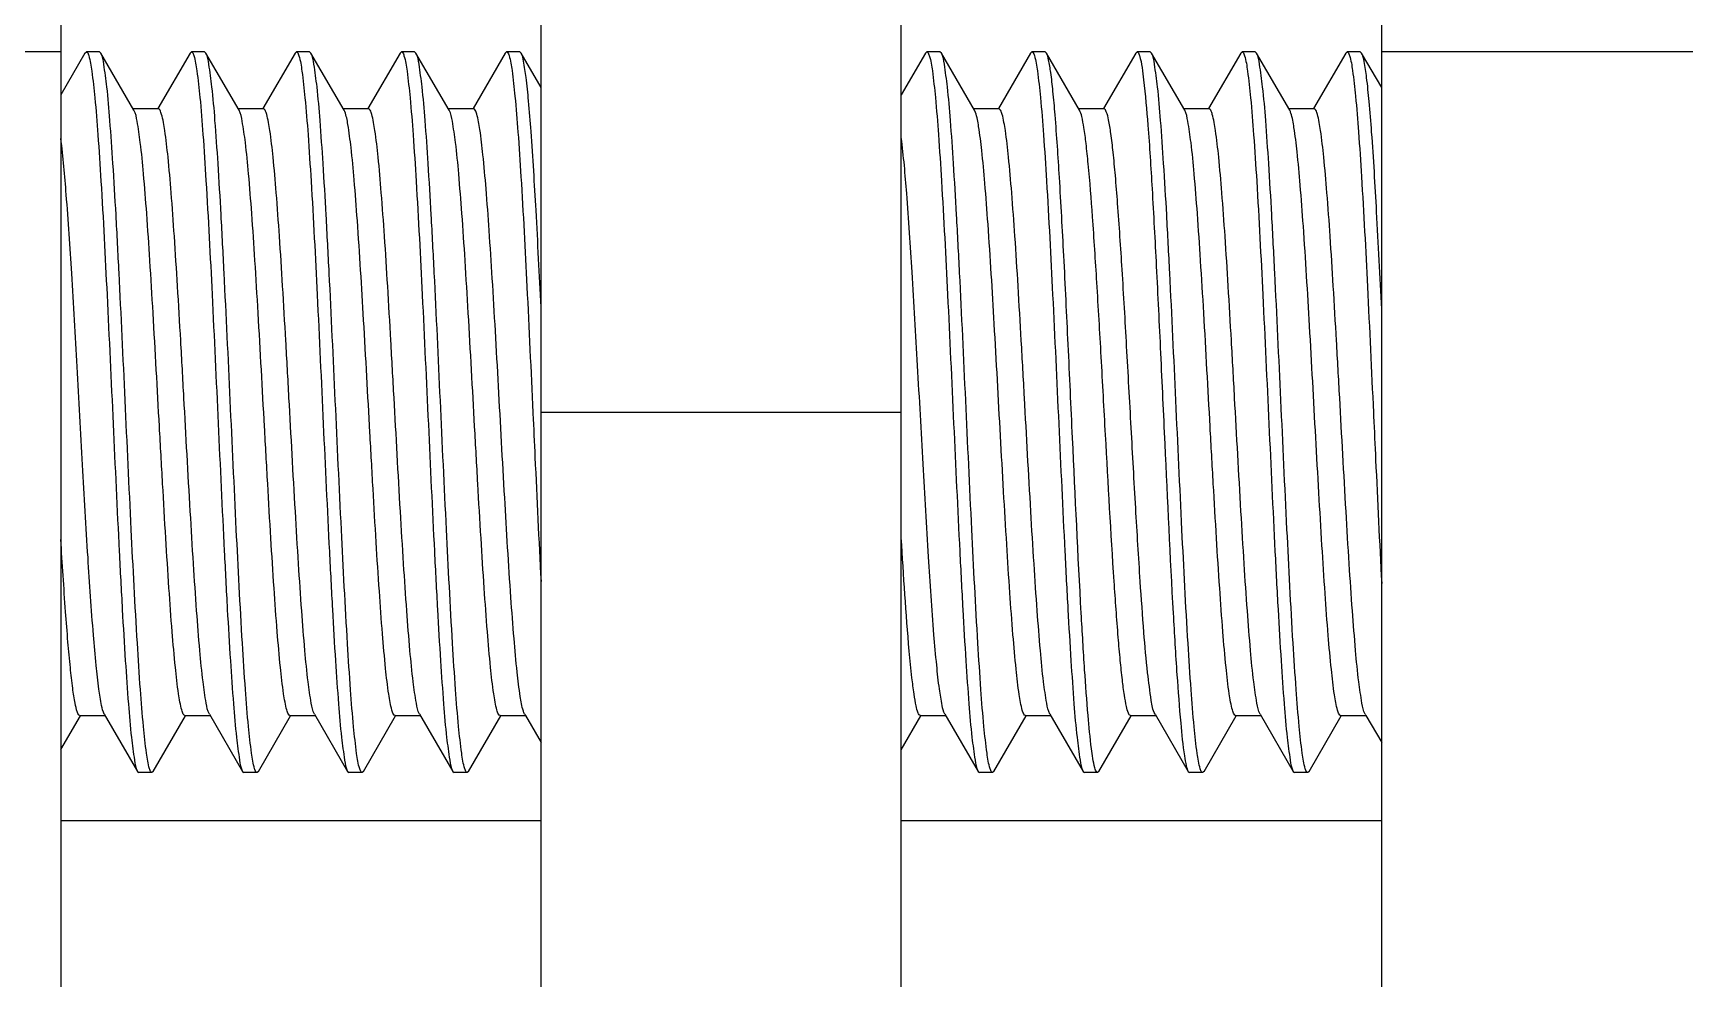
# Model space of a CAD drawing. Extents: x 1382187 to 1725648, y 860327 to 1571294.
# Drawn here: x 1531812.4 to 1532132.1, y 1211260.7 to 1211443.6 of the extents above; entities that cross this region are included whole.
import ezdxf

# ---------------------------------------------------------------- set-up
doc = ezdxf.new("R2010")
doc.units = 0
doc.header["$LTSCALE"] = 1000
doc.header["$MEASUREMENT"] = 0

msp = doc.modelspace()

# ---------------------------------------------------------------- linework, layer by layer
at = {"linetype": 'Continuous'}
for p, q in [((1531910.73, 1211137.96), (1531910.73, 1211744.98)), ((1531817.82, 1211614.22), (1531817.82, 1211158.53)), ((1532073.38, 1211158.53), (1532073.38, 1211614.22)), ((1531980.43, 1211137.96), (1531980.43, 1211548.65)), ((1531817.82, 1211439.98), (1531748.13, 1211439.98)), ((1531822.5, 1211439.75), (1531817.82, 1211431.69)), ((1531822.5, 1211439.75), (1531822.76, 1211439.98)), ((1531825.3, 1211439.98), (1531822.76, 1211439.98)), ((1531825.3, 1211439.98), (1531822.76, 1211439.98)), ((1531822.76, 1211439.98), (1531822.79, 1211439.97)), ((1531825.56, 1211439.75), (1531825.3, 1211439.98)), ((1531831.98, 1211428.68), (1531825.56, 1211439.75)), ((1531842.82, 1211439.75), (1531836.6, 1211429.01)), ((1531842.82, 1211439.75), (1531843.08, 1211439.98)), ((1531845.62, 1211439.98), (1531843.08, 1211439.98)), ((1531845.62, 1211439.98), (1531843.08, 1211439.98)), ((1531843.08, 1211439.98), (1531843.12, 1211439.97)), ((1531845.88, 1211439.75), (1531845.62, 1211439.98)), ((1531852.3, 1211428.68), (1531845.88, 1211439.75)), ((1531863.15, 1211439.75), (1531856.92, 1211429.01)), ((1531863.15, 1211439.75), (1531863.41, 1211439.98)), ((1531865.95, 1211439.98), (1531863.41, 1211439.98)), ((1531865.95, 1211439.98), (1531863.41, 1211439.98)), ((1531863.41, 1211439.98), (1531863.45, 1211439.97)), ((1531866.21, 1211439.75), (1531865.95, 1211439.98)), ((1531872.63, 1211428.68), (1531866.21, 1211439.75)), ((1531883.48, 1211439.75), (1531877.25, 1211429.01)), ((1531883.48, 1211439.75), (1531883.74, 1211439.98)), ((1531886.28, 1211439.98), (1531883.74, 1211439.98)), ((1531886.28, 1211439.98), (1531883.74, 1211439.98)), ((1531883.74, 1211439.98), (1531883.78, 1211439.97)), ((1531886.54, 1211439.75), (1531886.28, 1211439.98)), ((1531892.96, 1211428.68), (1531886.54, 1211439.75)), ((1531903.81, 1211439.75), (1531897.58, 1211429.01)), ((1531903.81, 1211439.75), (1531904.07, 1211439.98)), ((1531906.61, 1211439.98), (1531904.07, 1211439.98)), ((1531906.61, 1211439.98), (1531904.07, 1211439.98)), ((1531904.07, 1211439.98), (1531904.11, 1211439.97)), ((1531906.87, 1211439.75), (1531906.61, 1211439.98)), ((1531910.73, 1211433.08), (1531906.87, 1211439.75)), ((1531985.12, 1211439.75), (1531980.43, 1211431.66)), ((1531985.12, 1211439.75), (1531985.38, 1211439.98)), ((1531987.92, 1211439.98), (1531985.38, 1211439.98)), ((1531987.92, 1211439.98), (1531985.38, 1211439.98)), ((1531985.38, 1211439.98), (1531985.42, 1211439.97)), ((1531988.18, 1211439.75), (1531987.92, 1211439.98)), ((1531994.6, 1211428.68), (1531988.18, 1211439.75)), ((1532005.45, 1211439.75), (1531999.22, 1211429.01)), ((1532005.45, 1211439.75), (1532005.71, 1211439.98)), ((1532008.25, 1211439.98), (1532005.71, 1211439.98)), ((1532008.25, 1211439.98), (1532005.71, 1211439.98)), ((1532005.71, 1211439.98), (1532005.75, 1211439.97)), ((1532008.51, 1211439.75), (1532008.25, 1211439.98)), ((1532014.93, 1211428.68), (1532008.51, 1211439.75)), ((1532025.78, 1211439.75), (1532019.55, 1211429.01)), ((1532025.78, 1211439.75), (1532026.04, 1211439.98)), ((1532028.58, 1211439.98), (1532026.04, 1211439.98)), ((1532028.58, 1211439.98), (1532026.04, 1211439.98)), ((1532026.04, 1211439.98), (1532026.07, 1211439.97)), ((1532028.84, 1211439.75), (1532028.58, 1211439.98)), ((1532035.26, 1211428.68), (1532028.84, 1211439.75)), ((1532046.1, 1211439.75), (1532039.88, 1211429.01)), ((1532046.1, 1211439.75), (1532046.36, 1211439.98)), ((1532048.9, 1211439.98), (1532046.36, 1211439.98)), ((1532048.9, 1211439.98), (1532046.36, 1211439.98)), ((1532046.36, 1211439.98), (1532046.4, 1211439.97)), ((1532049.16, 1211439.75), (1532048.9, 1211439.98)), ((1532055.58, 1211428.68), (1532049.16, 1211439.75)), ((1532066.43, 1211439.75), (1532060.2, 1211429.01)), ((1532066.43, 1211439.75), (1532066.69, 1211439.98)), ((1532069.23, 1211439.98), (1532066.69, 1211439.98)), ((1532069.23, 1211439.98), (1532066.69, 1211439.98)), ((1532066.69, 1211439.98), (1532066.73, 1211439.97)), ((1532069.49, 1211439.75), (1532069.23, 1211439.98)), ((1532073.38, 1211433.05), (1532069.49, 1211439.75)), ((1532143.07, 1211439.98), (1532073.38, 1211439.98)), ((1531836.71, 1211428.94), (1531831.82, 1211428.94)), ((1531857.04, 1211428.94), (1531852.15, 1211428.94)), ((1531877.37, 1211428.94), (1531872.48, 1211428.94)), ((1531872.76, 1211428.41), (1531872.63, 1211428.68)), ((1531897.7, 1211428.94), (1531892.81, 1211428.94)), ((1531999.34, 1211428.94), (1531994.45, 1211428.94)), ((1531994.8, 1211428.23), (1531994.6, 1211428.68)), ((1532019.66, 1211428.94), (1532014.77, 1211428.94)), ((1532039.99, 1211428.94), (1532035.1, 1211428.94)), ((1532060.32, 1211428.94), (1532055.43, 1211428.94)), ((1531909.15, 1211370.21), (1531909.16, 1211370.02)), ((1531910.73, 1211370.28), (1531980.43, 1211370.28)), ((1532071.78, 1211370.21), (1532071.81, 1211369.48)), ((1531826.24, 1211311.89), (1531832.66, 1211300.81)), ((1531846.57, 1211311.89), (1531852.99, 1211300.81)), ((1531866.9, 1211311.89), (1531873.32, 1211300.81)), ((1531887.22, 1211311.89), (1531893.64, 1211300.81)), ((1531907.55, 1211311.89), (1531907.71, 1211311.62)), ((1531988.86, 1211311.89), (1531995.28, 1211300.81)), ((1532009.19, 1211311.89), (1532015.61, 1211300.81)), ((1532029.52, 1211311.89), (1532035.94, 1211300.81)), ((1532049.85, 1211311.89), (1532056.27, 1211300.81)), ((1532070.18, 1211311.89), (1532070.33, 1211311.62)), ((1531817.82, 1211305.01), (1531821.62, 1211311.55)), ((1531821.5, 1211311.62), (1531826.39, 1211311.62)), ((1531835.72, 1211300.81), (1531841.95, 1211311.55)), ((1531841.83, 1211311.62), (1531846.72, 1211311.62)), ((1531856.05, 1211300.81), (1531862.27, 1211311.55)), ((1531862.16, 1211311.62), (1531867.05, 1211311.62)), ((1531876.38, 1211300.81), (1531882.6, 1211311.55)), ((1531882.49, 1211311.62), (1531887.38, 1211311.62)), ((1531896.7, 1211300.81), (1531902.93, 1211311.55)), ((1531902.82, 1211311.62), (1531907.71, 1211311.62)), ((1531907.71, 1211311.62), (1531910.73, 1211306.4)), ((1531980.43, 1211304.97), (1531984.24, 1211311.55)), ((1531984.13, 1211311.62), (1531989.02, 1211311.62)), ((1531998.34, 1211300.81), (1532004.57, 1211311.55)), ((1532004.46, 1211311.62), (1532009.35, 1211311.62)), ((1532018.67, 1211300.81), (1532024.9, 1211311.55)), ((1532024.78, 1211311.62), (1532029.67, 1211311.62)), ((1532039, 1211300.81), (1532045.23, 1211311.55)), ((1532045.11, 1211311.62), (1532050, 1211311.62)), ((1532059.33, 1211300.81), (1532065.55, 1211311.55)), ((1532065.44, 1211311.62), (1532070.33, 1211311.62)), ((1532070.33, 1211311.62), (1532073.38, 1211306.37)), ((1531832.66, 1211300.81), (1531832.92, 1211300.59)), ((1531835.46, 1211300.59), (1531832.92, 1211300.59)), ((1531835.46, 1211300.59), (1531832.92, 1211300.59)), ((1531835.46, 1211300.59), (1531835.42, 1211300.59)), ((1531835.72, 1211300.81), (1531835.46, 1211300.59)), ((1531852.99, 1211300.81), (1531853.25, 1211300.59)), ((1531855.79, 1211300.59), (1531853.25, 1211300.59)), ((1531855.79, 1211300.59), (1531853.25, 1211300.59)), ((1531855.79, 1211300.59), (1531855.75, 1211300.59)), ((1531856.05, 1211300.81), (1531855.79, 1211300.59)), ((1531873.32, 1211300.81), (1531873.58, 1211300.59)), ((1531876.12, 1211300.59), (1531873.58, 1211300.59)), ((1531876.12, 1211300.59), (1531873.58, 1211300.59)), ((1531876.12, 1211300.59), (1531876.08, 1211300.59)), ((1531876.38, 1211300.81), (1531876.12, 1211300.59)), ((1531893.64, 1211300.81), (1531893.9, 1211300.59)), ((1531896.44, 1211300.59), (1531893.9, 1211300.59)), ((1531896.44, 1211300.59), (1531893.9, 1211300.59)), ((1531896.44, 1211300.59), (1531896.41, 1211300.59)), ((1531896.7, 1211300.81), (1531896.44, 1211300.59)), ((1531995.28, 1211300.81), (1531995.54, 1211300.59)), ((1531998.08, 1211300.59), (1531995.54, 1211300.59)), ((1531998.08, 1211300.59), (1531995.54, 1211300.59)), ((1531998.08, 1211300.59), (1531998.05, 1211300.59)), ((1531998.34, 1211300.81), (1531998.08, 1211300.59)), ((1532015.61, 1211300.81), (1532015.87, 1211300.59)), ((1532018.41, 1211300.59), (1532015.87, 1211300.59)), ((1532018.41, 1211300.59), (1532015.87, 1211300.59)), ((1532018.67, 1211300.81), (1532018.41, 1211300.59)), ((1532035.94, 1211300.81), (1532036.2, 1211300.59)), ((1532038.74, 1211300.59), (1532036.2, 1211300.59)), ((1532038.74, 1211300.59), (1532036.2, 1211300.59)), ((1532038.74, 1211300.59), (1532038.7, 1211300.59)), ((1532039, 1211300.81), (1532038.74, 1211300.59)), ((1532056.27, 1211300.81), (1532056.53, 1211300.59)), ((1532059.07, 1211300.59), (1532056.53, 1211300.59)), ((1532059.07, 1211300.59), (1532056.53, 1211300.59)), ((1532059.07, 1211300.59), (1532059.03, 1211300.59)), ((1532059.33, 1211300.81), (1532059.07, 1211300.59)), ((1531817.82, 1211291.29), (1531910.73, 1211291.29)), ((1531980.43, 1211291.29), (1532073.38, 1211291.29))]:
    msp.add_line(p, q, dxfattribs=at)
for points, knots in [([(1531822.79, 1211439.97), (1531822.84, 1211439.96), (1531823.08, 1211439.78), (1531823.15, 1211439.47), (1531823.23, 1211439.24)], [0, 0, 0, 0, 0.146246, 1, 1, 1, 1]), ([(1531834.99, 1211301.33), (1531834.68, 1211302.3), (1531834.28, 1211305.03), (1531833.71, 1211310.14), (1531833.16, 1211317.24), (1531832.34, 1211329.95), (1531831.38, 1211348.59), (1531830.28, 1211372.48), (1531829.33, 1211392.76), (1531828.54, 1211408.03), (1531827.97, 1211417.86), (1531827.38, 1211426.1), (1531826.87, 1211432.54), (1531826.25, 1211436.83), (1531825.93, 1211439.11), (1531825.56, 1211439.75)], [0, 0, 0, 0, 0.021893, 0.059337, 0.111209, 0.175831, 0.334488, 0.514558, 0.692467, 0.773229, 0.8449, 0.905129, 0.951948, 0.983856, 1, 1, 1, 1]), ([(1531843.12, 1211439.97), (1531843.16, 1211439.96), (1531843.4, 1211439.78), (1531843.47, 1211439.49), (1531843.55, 1211439.26)], [0, 0, 0, 0, 0.147522, 1, 1, 1, 1]), ([(1531855.32, 1211301.33), (1531855.01, 1211302.29), (1531854.61, 1211305.02), (1531854.04, 1211310.13), (1531853.49, 1211317.23), (1531852.66, 1211329.94), (1531851.71, 1211348.58), (1531850.61, 1211372.47), (1531849.66, 1211392.76), (1531848.86, 1211408.03), (1531848.3, 1211417.86), (1531847.71, 1211426.1), (1531847.2, 1211432.54), (1531846.58, 1211436.83), (1531846.26, 1211439.11), (1531845.88, 1211439.75)], [0, 0, 0, 0, 0.021869, 0.059298, 0.111159, 0.175773, 0.334425, 0.514513, 0.692436, 0.773203, 0.844885, 0.905123, 0.951945, 0.983855, 1, 1, 1, 1]), ([(1531863.45, 1211439.97), (1531863.49, 1211439.96), (1531863.73, 1211439.78), (1531863.81, 1211439.47), (1531863.88, 1211439.23)], [0, 0, 0, 0, 0.146192, 1, 1, 1, 1]), ([(1531875.65, 1211301.3), (1531875.34, 1211302.26), (1531874.94, 1211304.98), (1531874.37, 1211310.06), (1531873.82, 1211317.16), (1531873, 1211329.85), (1531872.04, 1211348.5), (1531870.94, 1211372.4), (1531869.99, 1211392.7), (1531869.19, 1211407.99), (1531868.63, 1211417.83), (1531868.04, 1211426.08), (1531867.52, 1211432.53), (1531866.91, 1211436.83), (1531866.59, 1211439.1), (1531866.21, 1211439.75)], [0, 0, 0, 0, 0.021696, 0.058981, 0.110733, 0.175273, 0.333889, 0.51405, 0.692109, 0.772959, 0.844718, 0.905021, 0.951895, 0.98384, 1, 1, 1, 1]), ([(1531883.78, 1211439.97), (1531883.82, 1211439.96), (1531884.06, 1211439.78), (1531884.14, 1211439.47), (1531884.21, 1211439.23)], [0, 0, 0, 0, 0.146067, 1, 1, 1, 1]), ([(1531895.97, 1211301.33), (1531895.66, 1211302.29), (1531895.26, 1211305.02), (1531894.69, 1211310.13), (1531894.14, 1211317.23), (1531893.32, 1211329.94), (1531892.37, 1211348.58), (1531891.26, 1211372.47), (1531890.32, 1211392.76), (1531889.52, 1211408.03), (1531888.95, 1211417.86), (1531888.37, 1211426.1), (1531887.85, 1211432.54), (1531887.24, 1211436.83), (1531886.91, 1211439.11), (1531886.54, 1211439.75)], [0, 0, 0, 0, 0.021872, 0.059299, 0.111157, 0.175768, 0.334426, 0.51451, 0.692437, 0.773209, 0.84489, 0.905124, 0.951944, 0.983855, 1, 1, 1, 1]), ([(1531904.11, 1211439.97), (1531904.15, 1211439.96), (1531904.39, 1211439.78), (1531904.46, 1211439.48), (1531904.54, 1211439.24)], [0, 0, 0, 0, 0.14652, 1, 1, 1, 1]), ([(1531910.73, 1211390.61), (1531910.43, 1211396.85), (1531909.85, 1211408.18), (1531909.06, 1211421.47), (1531908.37, 1211430.03), (1531907.93, 1211434.58), (1531907.45, 1211437.65), (1531907.15, 1211439.27), (1531906.87, 1211439.75)], [0, 0, 0, 0, 0.379707, 0.689476, 0.809337, 0.902177, 0.966048, 1, 1, 1, 1]), ([(1531985.42, 1211439.97), (1531985.46, 1211439.96), (1531985.7, 1211439.78), (1531985.77, 1211439.48), (1531985.85, 1211439.25)], [0, 0, 0, 0, 0.146788, 1, 1, 1, 1]), ([(1531997.61, 1211301.33), (1531997.3, 1211302.29), (1531996.9, 1211305.03), (1531996.33, 1211310.13), (1531995.78, 1211317.24), (1531994.96, 1211329.94), (1531994.01, 1211348.59), (1531992.9, 1211372.47), (1531991.96, 1211392.76), (1531991.16, 1211408.03), (1531990.59, 1211417.86), (1531990.01, 1211426.1), (1531989.49, 1211432.54), (1531988.88, 1211436.83), (1531988.55, 1211439.11), (1531988.18, 1211439.75)], [0, 0, 0, 0, 0.021877, 0.059311, 0.111175, 0.175792, 0.334445, 0.514524, 0.692444, 0.773209, 0.844887, 0.905122, 0.951945, 0.983855, 1, 1, 1, 1]), ([(1532005.75, 1211439.97), (1532005.79, 1211439.96), (1532006.03, 1211439.78), (1532006.1, 1211439.48), (1532006.18, 1211439.24)], [0, 0, 0, 0, 0.146706, 1, 1, 1, 1]), ([(1532015.25, 1211331.38), (1532014.61, 1211342.69), (1532013.81, 1211360.02), (1532012.74, 1211383.07), (1532011.93, 1211399.87), (1532011.12, 1211414.67), (1532010.42, 1211425.29), (1532009.82, 1211432.05), (1532009.43, 1211435.62), (1532009.02, 1211438.06), (1532008.74, 1211439.35), (1532008.51, 1211439.75)], [0, 0, 0, 0, 0.31261, 0.479025, 0.637331, 0.776893, 0.888349, 0.931124, 0.964281, 0.987309, 1, 1, 1, 1]), ([(1532026.07, 1211439.97), (1532026.12, 1211439.96), (1532026.35, 1211439.78), (1532026.43, 1211439.48), (1532026.51, 1211439.24)], [0, 0, 0, 0, 0.14666, 1, 1, 1, 1]), ([(1532038.27, 1211301.31), (1532037.96, 1211302.27), (1532037.56, 1211305), (1532036.99, 1211310.09), (1532036.44, 1211317.19), (1532035.62, 1211329.89), (1532034.67, 1211348.54), (1532033.56, 1211372.43), (1532032.62, 1211392.73), (1532031.82, 1211408), (1532031.25, 1211417.84), (1532030.66, 1211426.09), (1532030.15, 1211432.53), (1532029.53, 1211436.83), (1532029.21, 1211439.11), (1532028.84, 1211439.75)], [0, 0, 0, 0, 0.02177, 0.059115, 0.110912, 0.175482, 0.334119, 0.514249, 0.692251, 0.773068, 0.844793, 0.905066, 0.951916, 0.983846, 1, 1, 1, 1]), ([(1532046.4, 1211439.97), (1532046.44, 1211439.96), (1532046.69, 1211439.78), (1532046.76, 1211439.47), (1532046.84, 1211439.23)], [0, 0, 0, 0, 0.146034, 1, 1, 1, 1]), ([(1532058.59, 1211301.33), (1532058.29, 1211302.3), (1532057.89, 1211305.03), (1532057.32, 1211310.14), (1532056.77, 1211317.25), (1532055.94, 1211329.96), (1532054.99, 1211348.6), (1532053.88, 1211372.49), (1532052.94, 1211392.77), (1532052.14, 1211408.03), (1532051.58, 1211417.86), (1532050.99, 1211426.1), (1532050.48, 1211432.54), (1532049.86, 1211436.83), (1532049.54, 1211439.11), (1532049.16, 1211439.75)], [0, 0, 0, 0, 0.02191, 0.059368, 0.111249, 0.175876, 0.33454, 0.514602, 0.692499, 0.773255, 0.84492, 0.905142, 0.951954, 0.983858, 1, 1, 1, 1]), ([(1532066.73, 1211439.97), (1532066.77, 1211439.96), (1532067.01, 1211439.78), (1532067.08, 1211439.48), (1532067.16, 1211439.25)], [0, 0, 0, 0, 0.147008, 1, 1, 1, 1]), ([(1532073.38, 1211390.21), (1532073.07, 1211396.49), (1532072.49, 1211407.91), (1532071.7, 1211421.31), (1532071, 1211429.95), (1532070.56, 1211434.53), (1532070.08, 1211437.63), (1532069.77, 1211439.27), (1532069.49, 1211439.75)], [0, 0, 0, 0, 0.379459, 0.689334, 0.809279, 0.902185, 0.96608, 1, 1, 1, 1]), ([(1531823.23, 1211439.24), (1531823.54, 1211438.27), (1531823.93, 1211435.54), (1531824.51, 1211430.44), (1531825.06, 1211423.33), (1531825.88, 1211410.63), (1531826.83, 1211391.98), (1531827.94, 1211368.09), (1531828.88, 1211347.81), (1531829.68, 1211332.54), (1531830.25, 1211322.71), (1531830.83, 1211314.46), (1531831.35, 1211308.03), (1531831.96, 1211303.73), (1531832.29, 1211301.46), (1531832.66, 1211300.81)], [0, 0, 0, 0, 0.021868, 0.059293, 0.111148, 0.175758, 0.334416, 0.514504, 0.692433, 0.773207, 0.844889, 0.905123, 0.951944, 0.983855, 1, 1, 1, 1]), ([(1531843.55, 1211439.26), (1531843.86, 1211438.31), (1531844.26, 1211435.59), (1531844.83, 1211430.51), (1531845.38, 1211423.41), (1531846.2, 1211410.72), (1531847.16, 1211392.07), (1531848.26, 1211368.17), (1531849.21, 1211347.87), (1531850, 1211332.58), (1531850.57, 1211322.74), (1531851.16, 1211314.48), (1531851.68, 1211308.04), (1531852.29, 1211303.73), (1531852.61, 1211301.46), (1531852.99, 1211300.81)], [0, 0, 0, 0, 0.02168, 0.058952, 0.110694, 0.175227, 0.333837, 0.514005, 0.692077, 0.772934, 0.8447, 0.905011, 0.95189, 0.983838, 1, 1, 1, 1]), ([(1531863.88, 1211439.23), (1531864.19, 1211438.27), (1531864.59, 1211435.54), (1531865.16, 1211430.43), (1531865.71, 1211423.33), (1531866.54, 1211410.62), (1531867.49, 1211391.97), (1531868.59, 1211368.09), (1531869.54, 1211347.8), (1531870.34, 1211332.54), (1531870.9, 1211322.7), (1531871.49, 1211314.46), (1531872, 1211308.03), (1531872.62, 1211303.73), (1531872.94, 1211301.46), (1531873.32, 1211300.81)], [0, 0, 0, 0, 0.021875, 0.059308, 0.111172, 0.175789, 0.334441, 0.514524, 0.692444, 0.773209, 0.844888, 0.905124, 0.951946, 0.983855, 1, 1, 1, 1]), ([(1531884.21, 1211439.23), (1531884.52, 1211438.27), (1531884.92, 1211435.53), (1531885.49, 1211430.43), (1531886.04, 1211423.32), (1531886.86, 1211410.61), (1531887.82, 1211391.97), (1531888.92, 1211368.08), (1531889.87, 1211347.8), (1531890.66, 1211332.53), (1531891.23, 1211322.7), (1531891.82, 1211314.46), (1531892.33, 1211308.02), (1531892.95, 1211303.73), (1531893.27, 1211301.46), (1531893.64, 1211300.81)], [0, 0, 0, 0, 0.021894, 0.059339, 0.111212, 0.175833, 0.334492, 0.514561, 0.69247, 0.773231, 0.844902, 0.905131, 0.951948, 0.983856, 1, 1, 1, 1]), ([(1531904.54, 1211439.24), (1531904.84, 1211438.31), (1531905.23, 1211435.67), (1531905.79, 1211430.74), (1531906.33, 1211423.89), (1531907.13, 1211411.62), (1531908.07, 1211393.53), (1531908.78, 1211378.32), (1531909.15, 1211370.21)], [0, 0, 0, 0, 0.0425, 0.114919, 0.215181, 0.340186, 0.648075, 1, 1, 1, 1]), ([(1531985.85, 1211439.25), (1531986.16, 1211438.29), (1531986.56, 1211435.56), (1531987.13, 1211430.47), (1531987.68, 1211423.37), (1531988.5, 1211410.66), (1531989.45, 1211392.02), (1531990.56, 1211368.13), (1531991.5, 1211347.83), (1531992.3, 1211332.55), (1531992.87, 1211322.72), (1531993.46, 1211314.47), (1531993.97, 1211308.03), (1531994.59, 1211303.73), (1531994.91, 1211301.46), (1531995.28, 1211300.81)], [0, 0, 0, 0, 0.021788, 0.059148, 0.110955, 0.175533, 0.334174, 0.514296, 0.692285, 0.773094, 0.844811, 0.905077, 0.951921, 0.983848, 1, 1, 1, 1]), ([(1532006.18, 1211439.24), (1532006.49, 1211438.28), (1532006.88, 1211435.56), (1532007.45, 1211430.46), (1532008, 1211423.36), (1532008.83, 1211410.66), (1532009.78, 1211392.01), (1532010.89, 1211368.12), (1532011.83, 1211347.83), (1532012.63, 1211332.55), (1532013.2, 1211322.72), (1532013.78, 1211314.47), (1532014.3, 1211308.03), (1532014.91, 1211303.73), (1532015.24, 1211301.46), (1532015.61, 1211300.81)], [0, 0, 0, 0, 0.0218, 0.059172, 0.110989, 0.175574, 0.334211, 0.514328, 0.692305, 0.773106, 0.844818, 0.905082, 0.951925, 0.983849, 1, 1, 1, 1]), ([(1532026.51, 1211439.24), (1532026.99, 1211437.73), (1532027.47, 1211433.19), (1532028.29, 1211424.63), (1532029.02, 1211412.59), (1532029.82, 1211397.9), (1532030.6, 1211381.46), (1532031.64, 1211359.09), (1532032.42, 1211342.31), (1532033.03, 1211331.38)], [0, 0, 0, 0, 0.04411, 0.125541, 0.239358, 0.37843, 0.533993, 0.696234, 1, 1, 1, 1]), ([(1532046.84, 1211439.23), (1532047.14, 1211438.27), (1532047.54, 1211435.53), (1532048.11, 1211430.42), (1532048.66, 1211423.32), (1532049.49, 1211410.61), (1532050.44, 1211391.96), (1532051.55, 1211368.08), (1532052.49, 1211347.8), (1532053.29, 1211332.53), (1532053.86, 1211322.7), (1532054.44, 1211314.46), (1532054.96, 1211308.02), (1532055.57, 1211303.73), (1532055.89, 1211301.46), (1532056.27, 1211300.81)], [0, 0, 0, 0, 0.021899, 0.059349, 0.111223, 0.175847, 0.334508, 0.514576, 0.692482, 0.773242, 0.844912, 0.905137, 0.951951, 0.983857, 1, 1, 1, 1]), ([(1532067.16, 1211439.25), (1532067.46, 1211438.32), (1532067.85, 1211435.68), (1532068.41, 1211430.76), (1532068.95, 1211423.91), (1532069.76, 1211411.64), (1532070.69, 1211393.54), (1532071.4, 1211378.32), (1532071.78, 1211370.21)], [0, 0, 0, 0, 0.042374, 0.114709, 0.214932, 0.339935, 0.647912, 1, 1, 1, 1]), ([(1531841.83, 1211311.62), (1531841.7, 1211311.62), (1531841.4, 1211312.04), (1531841, 1211313.38), (1531840.46, 1211316.49), (1531839.9, 1211321.5), (1531839.31, 1211328.34), (1531838.71, 1211336.66), (1531838.11, 1211346.2), (1531837.51, 1211356.62), (1531836.7, 1211371.14), (1531835.92, 1211385.52), (1531835.09, 1211399.26), (1531834.49, 1211408.24), (1531833.89, 1211415.83), (1531833.33, 1211421.82), (1531832.71, 1211425.88), (1531832.34, 1211428.04), (1531831.98, 1211428.68)], [0, 0, 0, 0, 0.003456, 0.010692, 0.037889, 0.081613, 0.140407, 0.212192, 0.2944, 0.384075, 0.47799, 0.664972, 0.751304, 0.828651, 0.894236, 0.945722, 0.981321, 1, 1, 1, 1]), ([(1531846.57, 1211311.89), (1531846.2, 1211312.52), (1531845.83, 1211314.68), (1531845.21, 1211318.74), (1531844.66, 1211324.73), (1531844.05, 1211332.32), (1531843.46, 1211341.3), (1531842.63, 1211355.04), (1531841.84, 1211369.43), (1531841.04, 1211383.95), (1531840.43, 1211394.36), (1531839.83, 1211403.9), (1531839.24, 1211412.22), (1531838.64, 1211419.06), (1531838.09, 1211424.07), (1531837.54, 1211427.18), (1531837.14, 1211428.52), (1531836.85, 1211428.94), (1531836.71, 1211428.94)], [0, 0, 0, 0, 0.01868, 0.054278, 0.105764, 0.171348, 0.248694, 0.335026, 0.52201, 0.615925, 0.705601, 0.787808, 0.859593, 0.918386, 0.962109, 0.989306, 0.996546, 1, 1, 1, 1]), ([(1531862.16, 1211311.62), (1531862.02, 1211311.62), (1531861.73, 1211312.04), (1531861.33, 1211313.38), (1531860.79, 1211316.49), (1531860.23, 1211321.5), (1531859.63, 1211328.34), (1531859.04, 1211336.66), (1531858.44, 1211346.2), (1531857.83, 1211356.62), (1531857.03, 1211371.14), (1531856.24, 1211385.52), (1531855.42, 1211399.26), (1531854.82, 1211408.24), (1531854.21, 1211415.83), (1531853.66, 1211421.82), (1531853.04, 1211425.88), (1531852.67, 1211428.04), (1531852.3, 1211428.68)], [0, 0, 0, 0, 0.003455, 0.010693, 0.037891, 0.081614, 0.140407, 0.212192, 0.2944, 0.384075, 0.47799, 0.664974, 0.751306, 0.828653, 0.894237, 0.945722, 0.98132, 1, 1, 1, 1]), ([(1531866.9, 1211311.89), (1531866.53, 1211312.52), (1531866.16, 1211314.68), (1531865.54, 1211318.74), (1531864.99, 1211324.73), (1531864.38, 1211332.32), (1531863.78, 1211341.3), (1531862.96, 1211355.04), (1531862.17, 1211369.43), (1531861.37, 1211383.95), (1531860.76, 1211394.36), (1531860.16, 1211403.9), (1531859.57, 1211412.22), (1531858.97, 1211419.06), (1531858.41, 1211424.07), (1531857.87, 1211427.18), (1531857.47, 1211428.52), (1531857.18, 1211428.94), (1531857.04, 1211428.94)], [0, 0, 0, 0, 0.018679, 0.054277, 0.105763, 0.171348, 0.248695, 0.335027, 0.52201, 0.615925, 0.7056, 0.787807, 0.859593, 0.918386, 0.96211, 0.989308, 0.996544, 1, 1, 1, 1]), ([(1531882.49, 1211311.62), (1531882.35, 1211311.62), (1531882.06, 1211312.02), (1531881.67, 1211313.34), (1531881.13, 1211316.37), (1531880.58, 1211321.26), (1531879.99, 1211327.93), (1531879.41, 1211336.07), (1531878.81, 1211345.41), (1531878.22, 1211355.64), (1531877.42, 1211369.96), (1531876.47, 1211387.26), (1531875.5, 1211403.56), (1531874.65, 1211414.67), (1531874.08, 1211420.87), (1531873.49, 1211425.27), (1531873.09, 1211427.62), (1531872.76, 1211428.41)], [0, 0, 0, 0, 0.003398, 0.010481, 0.037063, 0.079811, 0.137346, 0.207687, 0.288384, 0.376611, 0.469274, 0.654855, 0.819309, 0.886268, 0.939811, 0.978111, 1, 1, 1, 1]), ([(1531887.22, 1211311.89), (1531886.86, 1211312.52), (1531886.49, 1211314.68), (1531885.87, 1211318.74), (1531885.31, 1211324.73), (1531884.71, 1211332.32), (1531884.11, 1211341.3), (1531883.28, 1211355.04), (1531882.5, 1211369.43), (1531881.69, 1211383.95), (1531881.09, 1211394.36), (1531880.49, 1211403.9), (1531879.89, 1211412.22), (1531879.3, 1211419.06), (1531878.74, 1211424.07), (1531878.2, 1211427.18), (1531877.8, 1211428.52), (1531877.5, 1211428.94), (1531877.37, 1211428.94)], [0, 0, 0, 0, 0.01868, 0.054279, 0.105766, 0.17135, 0.248697, 0.335029, 0.522011, 0.615926, 0.705601, 0.78781, 0.859595, 0.918388, 0.962111, 0.989307, 0.996546, 1, 1, 1, 1]), ([(1531902.82, 1211311.62), (1531902.68, 1211311.62), (1531902.38, 1211312.04), (1531901.98, 1211313.38), (1531901.44, 1211316.49), (1531900.89, 1211321.5), (1531900.29, 1211328.34), (1531899.7, 1211336.66), (1531899.09, 1211346.2), (1531898.49, 1211356.62), (1531897.68, 1211371.14), (1531896.9, 1211385.52), (1531896.07, 1211399.26), (1531895.48, 1211408.24), (1531894.87, 1211415.83), (1531894.32, 1211421.82), (1531893.7, 1211425.88), (1531893.33, 1211428.04), (1531892.96, 1211428.68)], [0, 0, 0, 0, 0.003456, 0.010692, 0.037889, 0.081613, 0.140406, 0.212192, 0.294399, 0.384075, 0.477989, 0.664972, 0.751304, 0.828651, 0.894236, 0.945722, 0.981321, 1, 1, 1, 1]), ([(1531907.31, 1211312.47), (1531907.01, 1211313.39), (1531906.59, 1211315.92), (1531906.01, 1211320.59), (1531905.45, 1211326.98), (1531904.61, 1211338.21), (1531903.64, 1211354.48), (1531902.7, 1211371.67), (1531901.92, 1211385.81), (1531901.33, 1211395.86), (1531900.74, 1211405.03), (1531900.16, 1211413), (1531899.58, 1211419.52), (1531899.04, 1211424.31), (1531898.51, 1211427.26), (1531898.12, 1211428.55), (1531897.83, 1211428.94), (1531897.7, 1211428.94)], [0, 0, 0, 0, 0.024737, 0.065402, 0.120735, 0.188882, 0.353983, 0.53832, 0.629884, 0.716845, 0.796224, 0.865309, 0.92175, 0.963653, 0.989702, 0.996649, 1, 1, 1, 1]), ([(1532004.46, 1211311.62), (1532004.32, 1211311.62), (1532004.03, 1211312.02), (1532003.64, 1211313.31), (1532003.11, 1211316.3), (1532002.57, 1211321.13), (1532001.98, 1211327.71), (1532001.4, 1211335.75), (1532000.81, 1211345), (1532000.21, 1211355.12), (1531999.42, 1211369.33), (1531998.48, 1211386.57), (1531997.51, 1211402.85), (1531996.67, 1211414.04), (1531996.1, 1211420.35), (1531995.52, 1211424.91), (1531995.1, 1211427.36), (1531994.8, 1211428.23)], [0, 0, 0, 0, 0.00337, 0.010373, 0.036639, 0.078887, 0.135774, 0.205372, 0.28529, 0.372768, 0.464782, 0.64963, 0.814469, 0.882133, 0.936734, 0.976432, 1, 1, 1, 1]), ([(1532009.19, 1211311.89), (1532008.82, 1211312.52), (1532008.45, 1211314.68), (1532007.83, 1211318.74), (1532007.28, 1211324.73), (1532006.68, 1211332.32), (1532006.08, 1211341.3), (1532005.25, 1211355.04), (1532004.47, 1211369.43), (1532003.66, 1211383.95), (1532003.06, 1211394.36), (1532002.46, 1211403.9), (1532001.86, 1211412.22), (1532001.26, 1211419.06), (1532000.71, 1211424.07), (1532000.17, 1211427.18), (1531999.77, 1211428.52), (1531999.47, 1211428.94), (1531999.34, 1211428.94)], [0, 0, 0, 0, 0.01868, 0.054279, 0.105765, 0.17135, 0.248696, 0.335029, 0.522011, 0.615925, 0.705601, 0.787809, 0.859595, 0.918388, 0.962111, 0.989308, 0.996545, 1, 1, 1, 1]), ([(1532021.62, 1211337.54), (1532020.99, 1211346.98), (1532020.19, 1211361.46), (1532019.13, 1211380.74), (1532018.32, 1211394.81), (1532017.52, 1211407.25), (1532016.83, 1211416.21), (1532016.23, 1211421.95), (1532015.84, 1211425.02), (1532015.43, 1211427.17), (1532015.14, 1211428.31), (1532014.93, 1211428.68)], [0, 0, 0, 0, 0.310342, 0.475677, 0.633257, 0.772654, 0.88467, 0.928035, 0.961992, 0.986043, 1, 1, 1, 1]), ([(1532026.66, 1211337.54), (1532026.35, 1211342.27), (1532025.75, 1211352.18), (1532024.91, 1211367.34), (1532024.06, 1211382.72), (1532023.22, 1211397.19), (1532022.49, 1211408.2), (1532021.89, 1211415.77), (1532021.46, 1211420.28), (1532021.05, 1211423.83), (1532020.61, 1211426.56), (1532020.28, 1211427.99), (1532019.89, 1211428.94), (1532019.66, 1211428.94)], [0, 0, 0, 0, 0.154792, 0.324211, 0.496022, 0.657766, 0.797744, 0.856333, 0.905865, 0.945463, 0.974462, 0.992476, 1, 1, 1, 1]), ([(1532045.11, 1211311.62), (1532044.98, 1211311.62), (1532044.68, 1211312.04), (1532044.28, 1211313.38), (1532043.74, 1211316.49), (1532043.18, 1211321.5), (1532042.59, 1211328.34), (1532041.99, 1211336.66), (1532041.39, 1211346.2), (1532040.79, 1211356.62), (1532039.98, 1211371.14), (1532039.2, 1211385.52), (1532038.37, 1211399.26), (1532037.77, 1211408.24), (1532037.17, 1211415.83), (1532036.61, 1211421.82), (1532035.99, 1211425.88), (1532035.62, 1211428.04), (1532035.26, 1211428.68)], [0, 0, 0, 0, 0.003456, 0.010693, 0.037891, 0.081614, 0.140408, 0.212193, 0.2944, 0.384075, 0.47799, 0.664973, 0.751306, 0.828653, 0.894237, 0.945723, 0.981321, 1, 1, 1, 1]), ([(1532049.85, 1211311.89), (1532049.48, 1211312.52), (1532049.11, 1211314.68), (1532048.49, 1211318.74), (1532047.94, 1211324.73), (1532047.33, 1211332.32), (1532046.74, 1211341.3), (1532045.91, 1211355.04), (1532045.12, 1211369.43), (1532044.32, 1211383.95), (1532043.71, 1211394.36), (1532043.11, 1211403.9), (1532042.52, 1211412.22), (1532041.92, 1211419.06), (1532041.37, 1211424.07), (1532040.82, 1211427.18), (1532040.42, 1211428.52), (1532040.13, 1211428.94), (1532039.99, 1211428.94)], [0, 0, 0, 0, 0.018679, 0.054277, 0.105763, 0.171347, 0.248694, 0.335026, 0.52201, 0.615925, 0.7056, 0.787807, 0.859592, 0.918386, 0.962109, 0.989307, 0.996544, 1, 1, 1, 1]), ([(1532065.44, 1211311.62), (1532065.31, 1211311.62), (1532065.02, 1211312.01), (1532064.63, 1211313.3), (1532064.1, 1211316.27), (1532063.56, 1211321.06), (1532062.97, 1211327.61), (1532062.39, 1211335.6), (1532061.8, 1211344.79), (1532061.21, 1211354.86), (1532060.42, 1211369.02), (1532059.48, 1211386.22), (1532058.51, 1211402.5), (1532057.68, 1211413.71), (1532057.11, 1211420.08), (1532056.53, 1211424.72), (1532056.11, 1211427.23), (1532055.81, 1211428.13)], [0, 0, 0, 0, 0.003356, 0.010319, 0.036431, 0.078432, 0.135001, 0.204233, 0.283766, 0.370875, 0.462568, 0.647052, 0.812078, 0.880087, 0.935211, 0.975599, 1, 1, 1, 1]), ([(1532070.18, 1211311.89), (1532069.81, 1211312.52), (1532069.44, 1211314.68), (1532068.82, 1211318.74), (1532068.27, 1211324.73), (1532067.66, 1211332.32), (1532067.06, 1211341.3), (1532066.24, 1211355.04), (1532065.45, 1211369.43), (1532064.65, 1211383.95), (1532064.04, 1211394.36), (1532063.44, 1211403.9), (1532062.85, 1211412.22), (1532062.25, 1211419.06), (1532061.69, 1211424.07), (1532061.15, 1211427.18), (1532060.75, 1211428.52), (1532060.46, 1211428.94), (1532060.32, 1211428.94)], [0, 0, 0, 0, 0.018679, 0.054278, 0.105765, 0.17135, 0.248696, 0.335028, 0.522011, 0.615925, 0.705601, 0.787809, 0.859594, 0.918388, 0.962111, 0.989308, 0.996544, 1, 1, 1, 1]), ([(1531826.24, 1211311.89), (1531825.95, 1211312.39), (1531825.6, 1211314.05), (1531825.09, 1211317.18), (1531824.6, 1211321.74), (1531823.86, 1211330.2), (1531823, 1211343.13), (1531822, 1211360.42), (1531821, 1211378.75), (1531820.01, 1211396.19), (1531819.03, 1211410.92), (1531818.29, 1211419.62), (1531817.82, 1211423.22)], [0, 0, 0, 0, 0.015697, 0.044446, 0.085716, 0.138485, 0.272802, 0.433446, 0.603652, 0.765638, 0.902498, 1, 1, 1, 1]), ([(1531988.86, 1211311.89), (1531988.57, 1211312.39), (1531988.23, 1211314.06), (1531987.71, 1211317.2), (1531987.23, 1211321.78), (1531986.48, 1211330.28), (1531985.62, 1211343.25), (1531984.62, 1211360.6), (1531983.62, 1211378.97), (1531982.62, 1211396.42), (1531981.64, 1211411.13), (1531980.89, 1211419.8), (1531980.43, 1211423.38)], [0, 0, 0, 0, 0.015724, 0.044547, 0.085931, 0.138844, 0.273487, 0.434437, 0.604811, 0.766729, 0.903208, 1, 1, 1, 1]), ([(1531909.16, 1211370.02), (1531909.29, 1211367.21), (1531909.8, 1211356.38), (1531910.31, 1211345.54), (1531910.73, 1211337.52)], [0, 0, 0, 0, 0.259611, 1, 1, 1, 1]), ([(1532071.81, 1211369.48), (1532071.94, 1211366.68), (1532072.44, 1211355.9), (1532072.96, 1211345.12), (1532073.38, 1211337.15)], [0, 0, 0, 0, 0.259922, 1, 1, 1, 1]), ([(1531821.5, 1211311.62), (1531821.25, 1211311.62), (1531820.86, 1211312.68), (1531820.5, 1211314.25), (1531820.05, 1211317.26), (1531819.62, 1211321.16), (1531819.17, 1211326.13), (1531818.53, 1211334.38), (1531818.11, 1211340.99), (1531817.82, 1211345.64)], [0, 0, 0, 0, 0.021802, 0.074827, 0.160247, 0.276725, 0.42207, 0.593424, 1, 1, 1, 1]), ([(1531982.5, 1211318.92), (1531982.3, 1211320.64), (1531981.43, 1211329.64), (1531980.87, 1211338.66), (1531980.43, 1211345.96)], [0, 0, 0, 0, 0.19131, 1, 1, 1, 1]), ([(1532024.78, 1211311.62), (1532024.59, 1211311.62), (1532024.22, 1211312.37), (1532023.93, 1211313.58), (1532023.53, 1211315.81), (1532023.16, 1211318.75), (1532022.77, 1211322.5), (1532022.22, 1211328.83), (1532021.86, 1211333.93), (1532021.62, 1211337.54)], [0, 0, 0, 0, 0.022487, 0.074555, 0.158145, 0.272549, 0.416177, 0.587029, 1, 1, 1, 1]), ([(1532029.52, 1211311.89), (1532029.06, 1211312.67), (1532028.68, 1211315.45), (1532027.93, 1211320.65), (1532027.31, 1211328.37), (1532026.88, 1211334.25), (1532026.66, 1211337.54)], [0, 0, 0, 0, 0.10579, 0.314513, 0.617347, 1, 1, 1, 1]), ([(1532017.89, 1211301.49), (1532017.54, 1211302.7), (1532017.1, 1211306.09), (1532016.46, 1211312.41), (1532015.85, 1211321.15), (1532015.45, 1211327.74), (1532015.25, 1211331.38)], [0, 0, 0, 0, 0.125282, 0.339928, 0.635519, 1, 1, 1, 1]), ([(1532033.03, 1211331.38), (1532033.26, 1211327.41), (1532033.67, 1211320.32), (1532034.37, 1211311.13), (1532034.94, 1211305.24), (1532035.5, 1211302.15), (1532035.75, 1211301.13), (1532035.94, 1211300.81)], [0, 0, 0, 0, 0.387702, 0.692616, 0.899746, 0.963455, 1, 1, 1, 1]), ([(1531984.13, 1211311.62), (1531983.92, 1211311.62), (1531983.55, 1211312.43), (1531983.24, 1211313.7), (1531982.83, 1211316.07), (1531982.62, 1211317.87), (1531982.5, 1211318.92)], [0, 0, 0, 0, 0.081724, 0.272801, 0.579947, 1, 1, 1, 1]), ([(1531835.42, 1211300.59), (1531835.38, 1211300.6), (1531835.14, 1211300.79), (1531835.06, 1211301.09), (1531834.99, 1211301.33)], [0, 0, 0, 0, 0.146075, 1, 1, 1, 1]), ([(1531855.75, 1211300.59), (1531855.71, 1211300.6), (1531855.47, 1211300.79), (1531855.39, 1211301.09), (1531855.32, 1211301.33)], [0, 0, 0, 0, 0.146237, 1, 1, 1, 1]), ([(1531876.08, 1211300.59), (1531876.04, 1211300.6), (1531875.8, 1211300.78), (1531875.73, 1211301.07), (1531875.65, 1211301.3)], [0, 0, 0, 0, 0.147411, 1, 1, 1, 1]), ([(1531896.41, 1211300.59), (1531896.36, 1211300.6), (1531896.12, 1211300.79), (1531896.05, 1211301.09), (1531895.97, 1211301.33)], [0, 0, 0, 0, 0.14622, 1, 1, 1, 1]), ([(1531998.05, 1211300.59), (1531998, 1211300.6), (1531997.76, 1211300.79), (1531997.69, 1211301.09), (1531997.61, 1211301.33)], [0, 0, 0, 0, 0.146175, 1, 1, 1, 1]), ([(1532018.41, 1211300.59), (1532018.36, 1211300.59), (1532018.03, 1211300.79), (1532017.98, 1211301.19), (1532017.89, 1211301.49)], [0, 0, 0, 0, 0.132072, 1, 1, 1, 1]), ([(1532038.7, 1211300.59), (1532038.66, 1211300.6), (1532038.42, 1211300.78), (1532038.35, 1211301.08), (1532038.27, 1211301.31)], [0, 0, 0, 0, 0.146912, 1, 1, 1, 1]), ([(1532059.03, 1211300.59), (1532058.99, 1211300.6), (1532058.75, 1211300.79), (1532058.67, 1211301.09), (1532058.59, 1211301.33)], [0, 0, 0, 0, 0.145963, 1, 1, 1, 1])]:
    msp.add_open_spline(points, degree=3, knots=knots, dxfattribs=at)
for points in [[(1532055.81, 1211428.13), (1532055.75, 1211428.32), (1532055.68, 1211428.51), (1532055.58, 1211428.68)], [(1531907.55, 1211311.89), (1531907.45, 1211312.07), (1531907.37, 1211312.27), (1531907.31, 1211312.47)]]:
    msp.add_open_spline(points, degree=3, dxfattribs=at)

doc.saveas('drawing.dxf')
